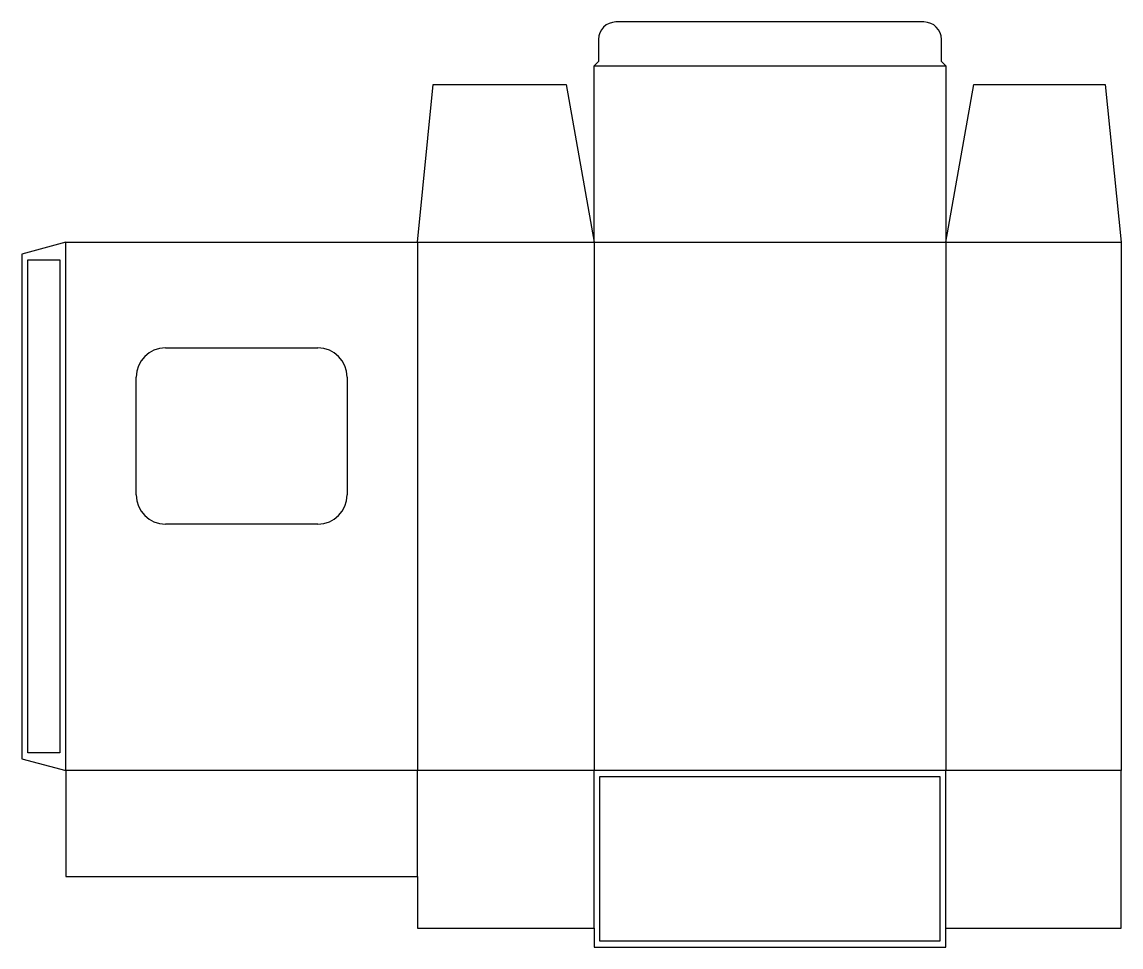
# Model space of a CAD drawing. Header units: millimetres. Extents: x 0 to 376, y 0 to 317.
import ezdxf

# ---------------------------------------------------------------- set-up
doc = ezdxf.new("R2010")
doc.units = ezdxf.units.MM
for name, color, linetype in [('CREASE', 5, 'CONTINUOUS'), ('CUT', 1, 'CONTINUOUS'), ('GLUE', 2, 'CONTINUOUS'), ('PERF', 3, 'CONTINUOUS')]:
    doc.layers.add(name, color=color, linetype=linetype)

msp = doc.modelspace()

# ---------------------------------------------------------------- linework, layer by layer
at = {"layer": 'CREASE'}
for p, q in [((195.9, 301.8), (316.35, 301.8)), ((15, 60.45), (15, 241.35)), ((135.45, 241.35), (135.45, 60.45)), ((135.45, 241.35), (195.9, 241.35)), ((195.9, 241.35), (195.9, 60.45)), ((195.9, 241.35), (316.35, 241.35)), ((316.35, 241.35), (316.35, 60.45)), ((316.35, 241.35), (376.35, 241.35)), ((135.45, 60.45), (15, 60.45)), ((195.9, 60.45), (135.45, 60.45)), ((316.35, 60.45), (195.9, 60.45)), ((376.35, 60.45), (316.35, 60.45))]:
    msp.add_line(p, q, dxfattribs=at)
at = {"layer": 'CUT'}
for p, q in [((308.85, 316.8), (203.4, 316.8)), ((197.4, 310.8), (197.4, 303.3)), ((314.85, 303.3), (314.85, 310.8)), ((197.4, 303.3), (195.9, 301.8)), ((195.9, 241.35), (195.9, 301.8)), ((316.35, 301.8), (314.85, 303.3)), ((316.35, 301.8), (316.35, 241.35)), ((135.45, 241.35), (140.85, 295.35)), ((140.85, 295.35), (186.35, 295.35)), ((186.35, 295.35), (195.9, 241.35)), ((316.35, 241.35), (325.9, 295.35)), ((325.9, 295.35), (370.95, 295.35)), ((370.95, 295.35), (376.35, 241.35)), ((15, 241.35), (0, 237.331)), ((15, 241.35), (135.45, 241.35)), ((376.35, 241.35), (376.35, 60.45)), ((0, 237.331), (0, 64.469)), ((0, 64.469), (15, 60.45)), ((15, 60.45), (15, 24.18)), ((135.45, 24.18), (135.45, 60.45)), ((195.9, 6.45), (195.9, 60.45)), ((316.35, 6.45), (316.35, 60.45)), ((376.35, 6.45), (376.35, 60.45)), ((15, 24.18), (135.45, 24.18)), ((135.45, 24.18), (135.45, 6.45)), ((135.45, 6.45), (195.9, 6.45)), ((195.9, 6.45), (195.9, 0)), ((316.35, 0), (316.35, 6.45)), ((316.35, 6.45), (376.35, 6.45)), ((195.9, 0), (316.35, 0))]:
    msp.add_line(p, q, dxfattribs=at)
for centre, start, end in [((203.4, 310.8), 90, 180), ((308.85, 310.8), 0, 90)]:
    msp.add_arc(centre, 6, start, end, dxfattribs=at)
at = {"layer": 'GLUE'}
for p, q in [((2, 235.331), (13, 235.331)), ((2, 66.469), (2, 235.331)), ((13, 235.331), (13, 66.469)), ((13, 66.469), (2, 66.469)), ((197.9, 58.45), (314.35, 58.45)), ((197.9, 2), (197.9, 58.45)), ((314.35, 58.45), (314.35, 2)), ((314.35, 2), (197.9, 2))]:
    msp.add_line(p, q, dxfattribs=at)
at = {"layer": 'PERF'}
for p, q in [((49.09, 205.17), (101.36, 205.17)), ((39.09, 154.87), (39.09, 195.17)), ((111.36, 195.17), (111.36, 154.87)), ((101.36, 144.87), (49.09, 144.87))]:
    msp.add_line(p, q, dxfattribs=at)
for centre, start, end in [((49.09, 195.17), 90, 180), ((101.36, 195.17), 0, 90), ((49.09, 154.87), 180, 270), ((101.36, 154.87), 270, 0)]:
    msp.add_arc(centre, 10, start, end, dxfattribs=at)

doc.saveas('drawing.dxf')
